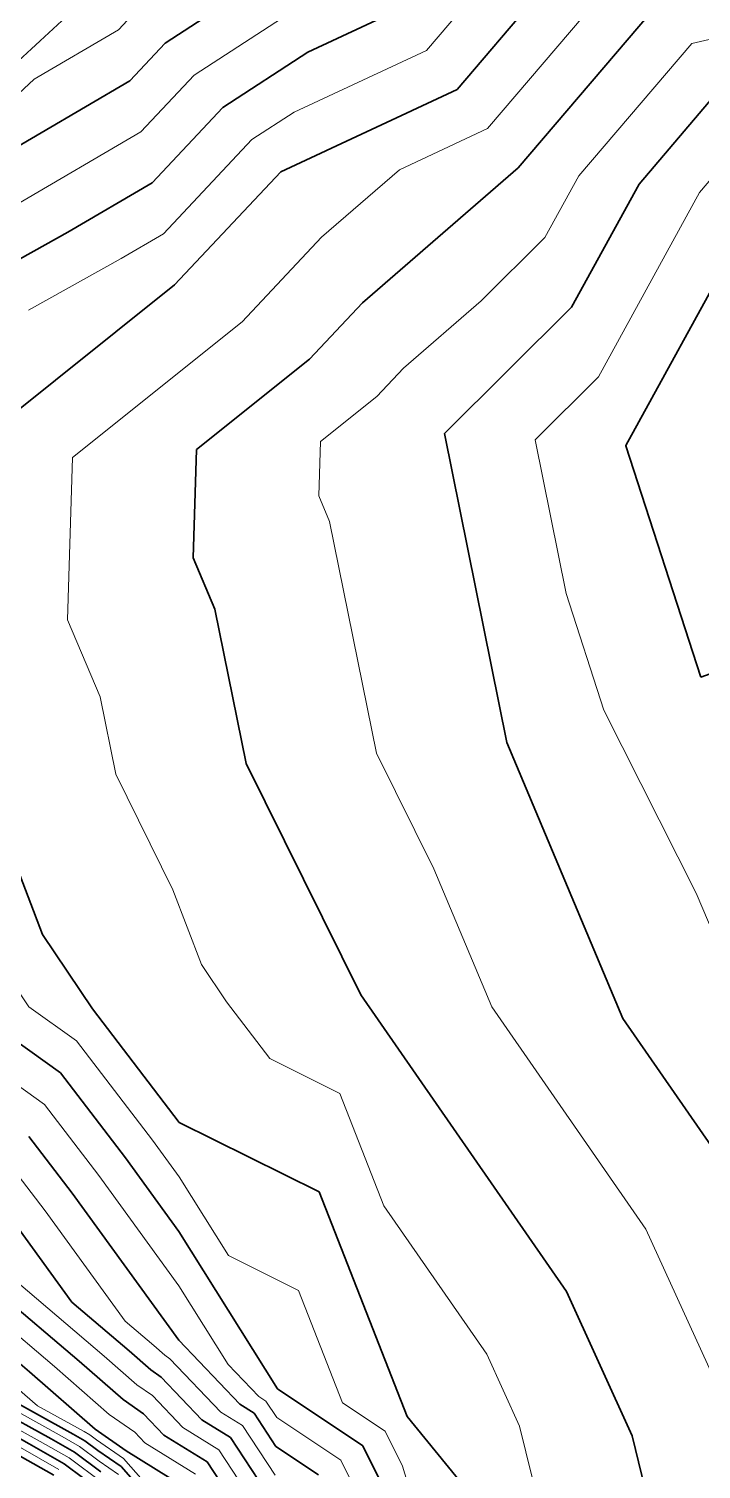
# Model space of a CAD drawing. Header units: millimetres. Extents: x -861324 to 439029, y -308065 to 694685.
# Drawn here: x -724930 to -656397, y -27397 to 119512 of the extents above; entities that cross this region are included whole.
import ezdxf

# ---------------------------------------------------------------- set-up
doc = ezdxf.new("R2010")
doc.units = ezdxf.units.MM
doc.layers.add('C-TOPO-MAJR', color=7, linetype='Continuous', lineweight=35)
doc.layers.add('C-TOPO-MINR', color=7, linetype='Continuous', lineweight=9)

msp = doc.modelspace()

# ---------------------------------------------------------------- linework, layer by layer
at = {"layer": 'C-TOPO-MAJR'}
for p, q in [((-693759, 129297), (-711038, 118061)), ((-671035, 125357), (-681283, 113323)), ((-716929, 124625), (-728380, 114043)), ((-659672, 123387), (-675044, 105335)), ((-687521, 121310), (-696507, 117114)), ((-711038, 118061), (-714643, 114220)), ((-696507, 117114), (-705146, 111496)), ((-714643, 114220), (-731825, 104117)), ((-681283, 113323), (-699255, 104931)), ((-655056, 112671), (-662723, 103667)), ((-705146, 111496), (-712358, 103815)), ((-699255, 104931), (-710072, 93409)), ((-675044, 105335), (-690915, 91575)), ((-712358, 103815), (-720949, 98763)), ((-662723, 103667), (-669601, 91125)), ((-650424, 101927), (-664080, 77024)), ((-720949, 98763), (-739871, 88234)), ((-710072, 93409), (-733106, 74956)), ((-690915, 91575), (-696323, 85814)), ((-669601, 91125), (-682574, 78220)), ((-696323, 85814), (-707840, 76588)), ((-682574, 78220), (-676200, 46707)), ((-707840, 76588), (-708185, 65566)), ((-664080, 77024), (-664075, 77000)), ((-664075, 77000), (-664066, 76974)), ((-664066, 76974), (-656424, 53388)), ((-708185, 65566), (-705971, 60322)), ((-656424, 53388), (-631009, 62629)), ((-705971, 60322), (-702784, 44566)), ((-676200, 46707), (-664372, 18562)), ((-702784, 44566), (-691103, 20982)), ((-729368, 42425), (-723532, 27147)), ((-723532, 27147), (-718444, 19549)), ((-691103, 20982), (-670140, -9277)), ((-731403, 19986), (-721694, 13044)), ((-718444, 19549), (-709610, 7974)), ((-664372, 18562), (-653916, 3469)), ((-721694, 13044), (-715069, 4364)), ((-709610, 7974), (-695337, 890)), ((-724944, 6540), (-720527, 753)), ((-715069, 4364), (-709627, -3139)), ((-720527, 753), (-709644, -14251)), ((-695337, 890), (-686364, -22023)), ((-725986, -2858), (-720544, -10360)), ((-709627, -3139), (-699571, -19202)), ((-731445, -6469), (-719788, -16394)), ((-670140, -9277), (-663444, -23994)), ((-720544, -10360), (-714716, -15323)), ((-730688, -12503), (-724860, -17465)), ((-709644, -14251), (-703434, -20779)), ((-714716, -15323), (-712487, -17272)), ((-724860, -17465), (-718173, -23312)), ((-719788, -16394), (-715330, -20292)), ((-712487, -17272), (-711436, -18004)), ((-729932, -18537), (-720414, -23812)), ((-711436, -18004), (-707296, -22356)), ((-715330, -20292), (-713229, -21757)), ((-699571, -19202), (-690878, -24999)), ((-729000, -20795), (-722655, -24312)), ((-713229, -21757), (-711158, -23933)), ((-703434, -20779), (-701967, -21688)), ((-701967, -21688), (-699738, -25076)), ((-686364, -22023), (-672240, -39356)), ((-728069, -23054), (-724896, -24812)), ((-718173, -23312), (-715021, -25510)), ((-707296, -22356), (-704362, -24175)), ((-724896, -24812), (-721336, -26841)), ((-722655, -24312), (-720282, -25665)), ((-720414, -23812), (-719227, -24488)), ((-719227, -24488), (-717890, -25485)), ((-711158, -23933), (-706758, -26661)), ((-704362, -24175), (-699905, -30949)), ((-663444, -23994), (-660858, -34479)), ((-727138, -25312), (-722390, -28017)), ((-720282, -25665), (-717606, -27658)), ((-717890, -25485), (-715525, -27133)), ((-715021, -25510), (-709154, -29147)), ((-699738, -25076), (-695391, -27974)), ((-690878, -24999), (-687333, -32172)), ((-721336, -26841), (-717322, -29831)), ((-715525, -27133), (-711549, -31633)), ((-706758, -26661), (-703786, -31177))]:
    msp.add_line(p, q, dxfattribs=at)
at = {"layer": 'C-TOPO-MINR'}
for p, q in [((-676716, 126342), (-684402, 117316)), ((-665354, 124372), (-678163, 109329)), ((-695133, 123206), (-708092, 114778)), ((-713983, 121343), (-715786, 119423)), ((-715786, 119423), (-724377, 114371)), ((-651764, 119294), (-657364, 118029)), ((-657364, 118029), (-668884, 104501)), ((-684402, 117316), (-697881, 111023)), ((-708092, 114778), (-713501, 109017)), ((-724377, 114371), (-730103, 109080)), ((-697881, 111023), (-702201, 108214)), ((-713501, 109017), (-726387, 101440)), ((-678163, 109329), (-687150, 105133)), ((-702201, 108214), (-711215, 98612)), ((-652748, 107313), (-656563, 102832)), ((-687150, 105133), (-695085, 98253)), ((-668884, 104501), (-672322, 98230)), ((-656563, 102832), (-666879, 84021)), ((-711215, 98612), (-715511, 96086)), ((-695085, 98253), (-703198, 89612)), ((-672322, 98230), (-678809, 91777)), ((-715511, 96086), (-724972, 90822)), ((-678809, 91777), (-686744, 84898)), ((-703198, 89612), (-720473, 75772)), ((-686744, 84898), (-689449, 82017)), ((-666879, 84021), (-673334, 77599)), ((-689449, 82017), (-695207, 77404)), ((-695207, 77404), (-695380, 71893)), ((-673334, 77599), (-670163, 61918)), ((-720473, 75772), (-720991, 59239)), ((-695380, 71893), (-694273, 69271)), ((-694273, 69271), (-689492, 45636)), ((-670163, 61918), (-666305, 50012)), ((-720991, 59239), (-717670, 51373)), ((-717670, 51373), (-716076, 43495)), ((-666305, 50012), (-656892, 31357)), ((-689492, 45636), (-683652, 33844)), ((-716076, 43495), (-710236, 31703)), ((-683652, 33844), (-677737, 19772)), ((-710236, 31703), (-707318, 24064)), ((-656892, 31357), (-651006, 17353)), ((-727468, 23566), (-724924, 19767)), ((-707318, 24064), (-704773, 20265)), ((-724924, 19767), (-720069, 16296)), ((-704773, 20265), (-700357, 14478)), ((-677737, 19772), (-662028, -2904)), ((-720069, 16296), (-712340, 6169)), ((-731410, 15577), (-723319, 9792)), ((-700357, 14478), (-693220, 10936)), ((-693220, 10936), (-688733, -521)), ((-723319, 9792), (-717798, 2558)), ((-712340, 6169), (-709619, 2418)), ((-726569, 3288), (-723257, -1053)), ((-717798, 2558), (-709636, -8695)), ((-709619, 2418), (-704591, -5614)), ((-723257, -1053), (-715094, -12306)), ((-688733, -521), (-678252, -15650)), ((-662028, -2904), (-651984, -24980)), ((-704591, -5614), (-697454, -9156)), ((-725995, -8415), (-717252, -15858)), ((-709636, -8695), (-704608, -16727)), ((-731066, -9486), (-722324, -16930)), ((-697454, -9156), (-692968, -20613)), ((-715094, -12306), (-712180, -14787)), ((-717252, -15858), (-713909, -18782)), ((-712180, -14787), (-711066, -15762)), ((-711066, -15762), (-710540, -16128)), ((-710540, -16128), (-705365, -21568)), ((-678252, -15650), (-674904, -23009)), ((-722324, -16930), (-716752, -21802)), ((-704608, -16727), (-701502, -19991)), ((-727396, -18001), (-724053, -20925)), ((-713909, -18782), (-712332, -19881)), ((-729466, -19666), (-721535, -24062)), ((-712332, -19881), (-709227, -23145)), ((-701502, -19991), (-700769, -20445)), ((-700769, -20445), (-699655, -22139)), ((-728535, -21924), (-723776, -24562)), ((-724053, -20925), (-719294, -23562)), ((-716752, -21802), (-714125, -23633)), ((-705365, -21568), (-703165, -22932)), ((-692968, -20613), (-688621, -23511)), ((-709227, -23145), (-705560, -25418)), ((-703165, -22932), (-699821, -28013)), ((-699655, -22139), (-693134, -26486)), ((-674904, -23009), (-673611, -28251)), ((-723776, -24562), (-720809, -26253)), ((-721535, -24062), (-719755, -25077)), ((-719294, -23562), (-718700, -23900)), ((-718700, -23900), (-718032, -24399)), ((-718032, -24399), (-715273, -26322)), ((-714125, -23633), (-713090, -24721)), ((-713090, -24721), (-707956, -27904)), ((-688621, -23511), (-686849, -27098)), ((-726017, -25062), (-721863, -27429)), ((-720809, -26253), (-717464, -28745)), ((-719755, -25077), (-717748, -26572)), ((-715273, -26322), (-713285, -28571)), ((-705560, -25418), (-701845, -31063)), ((-717748, -26572), (-715778, -27945)), ((-693134, -26486), (-687818, -37247)), ((-686849, -27098), (-684994, -33128))]:
    msp.add_line(p, q, dxfattribs=at)

doc.saveas('drawing.dxf')
